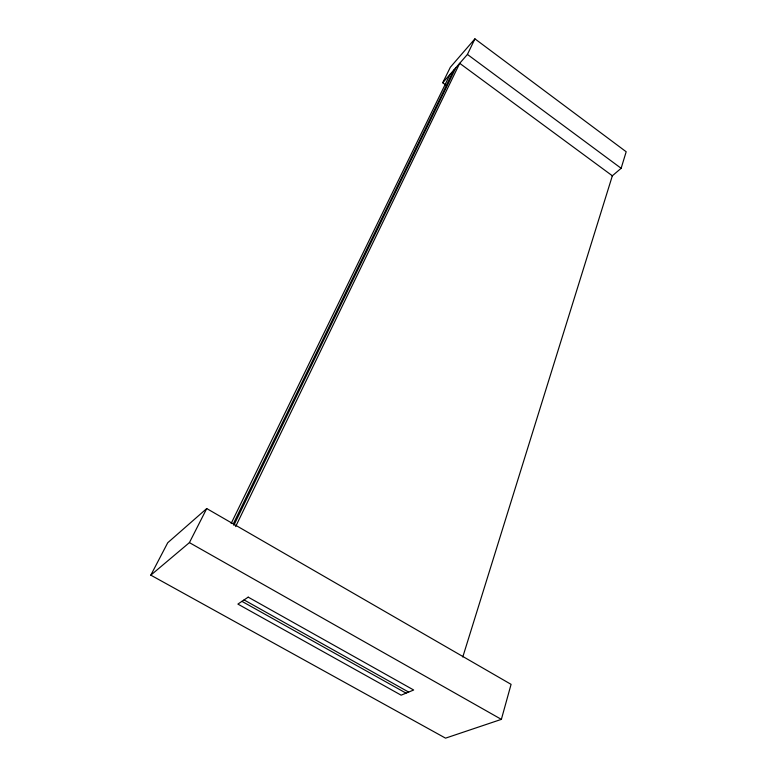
<?xml version="1.0" encoding="UTF-8"?>
<svg xmlns="http://www.w3.org/2000/svg" width="777" height="777" viewBox="0 0 777 777"><rect width="100%" height="100%" fill="white"/><g stroke="black" fill="none" stroke-linecap="round" stroke-linejoin="round"><path stroke-width="1.17" d="M501.369 719.366L511.081 684.352L206.731 508.556L167.735 542.744L150.816 575.155L445.542 738.15L501.369 719.366L189.413 542.628L150.816 575.155M612.082 176.02L621.134 168.288L626.184 151.758L474.922 38.85L450.349 67.24L442.725 82.77L445.658 84.907M462.781 657.002L612.354 175.787L459.693 63.316L235.635 526.592M442.725 82.77L467.424 54.439L474.922 38.85M233.391 523.698L453.914 69.949M233.838 525.339L455.876 67.686M231.148 523.484L450.145 74.262M189.413 542.628L206.731 508.556M244.065 599.922L408.653 692.074M241.938 601.359L406.07 693.142M467.424 54.439L621.134 168.288M248.193 597.144L237.888 604.088L401.146 695.172L413.675 690.005L248.193 597.144"/></g></svg>
